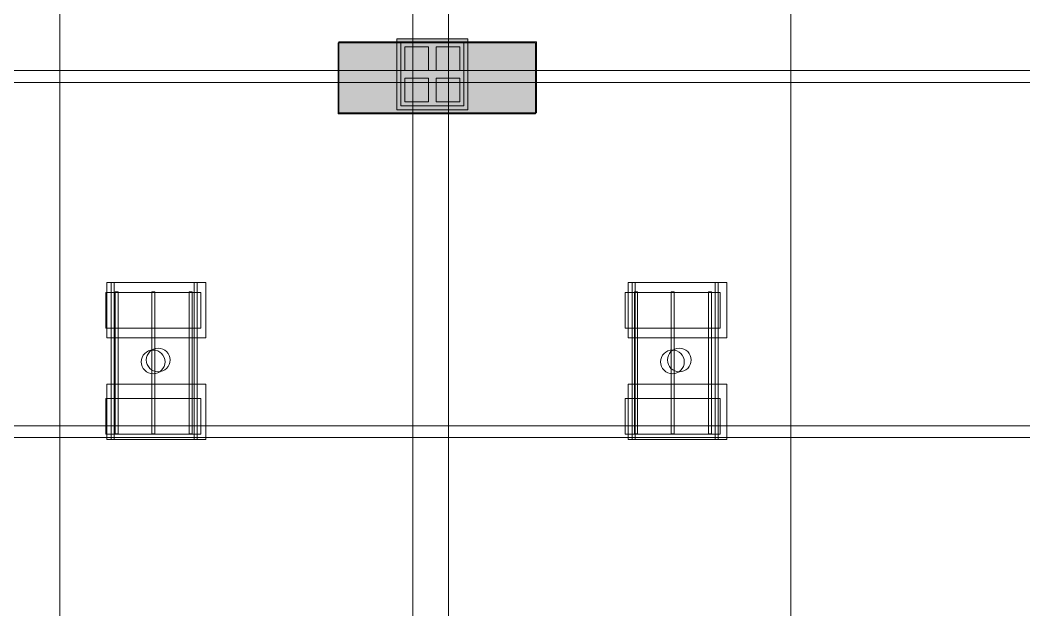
# Model space of a CAD drawing. Header units: inches. Extents: x -10671 to 1761, y -674 to 7170.
# Drawn here: x -2027 to -1519, y 1187 to 1486 of the extents above; entities that cross this region are included whole.
import ezdxf

# ---------------------------------------------------------------- set-up
doc = ezdxf.new("R2010")
doc.units = ezdxf.units.IN
doc.header["$LTSCALE"] = 19.2
doc.header["$MEASUREMENT"] = 0
for name, color, linetype, lineweight, true_color in [('DWG-bldg-utility box', 3, 'Continuous', 18, 0x00ff00), ('PDF', 6, 'Continuous', 5, 0xff00ff), ('Venue-NO HANG ZONE', 7, 'Continuous', 15, 0xdd0000), ('Venue-Rigging Steel-High', 7, 'Continuous', 5, 0x800000), ('Venue-Rigging Steel-Low', 7, 'Continuous', 5, 0x0000dd)]:
    doc.layers.add(name, color=color, linetype=linetype, lineweight=lineweight, true_color=true_color)
for name, color, linetype, lineweight in [('Venue-Ceiling-Lights', 7, 'Continuous', 5), ('Venue-Ceiling-Lights Circuits', 7, 'Continuous', 5), ('Venue-Floor Pockets', 7, 'Continuous', 5)]:
    doc.layers.add(name, color=color, linetype=linetype, lineweight=lineweight)

# ---------------------------------------------------------------- blocks, each defined once
blk = doc.blocks.new('FLOORBOX')
at = {"layer": 'Venue-Floor Pockets', "linetype": 'Continuous', "lineweight": 0, "true_color": 0xaaaaaa}
blk.add_hatch(color=253, dxfattribs=at).paths.add_polyline_path([(-18, 18), (18, 18), (18, -18), (-18, -18)])
at = {"layer": 'Venue-Floor Pockets', "linetype": 'Continuous', "lineweight": 0, "true_color": 0xbbbbbb}
blk.add_hatch(color=9, dxfattribs=at).paths.add_polyline_path([(-16, 16), (16, 16), (16, -16), (-16, -16)])
at = {"layer": 'Venue-Floor Pockets', "linetype": 'Continuous', "lineweight": 0, "true_color": 0xdddddd}
for points in [[(-14, 14), (-2, 14), (-2, 2), (-14, 2)], [(2, 14), (14, 14), (14, 2), (2, 2)], [(-14, -2), (-2, -2), (-2, -14), (-14, -14)], [(2, -2), (14, -2), (14, -14), (2, -14)]]:
    blk.add_hatch(color=254, dxfattribs=at).paths.add_polyline_path(points)
at = {"layer": 'Venue-Floor Pockets', "color": 7, "linetype": 'Continuous', "lineweight": 5, "flags": 128}
for points in [[(-18, 18), (18, 18), (18, -18), (-18, -18)], [(-16, 16), (16, 16), (16, -16), (-16, -16)], [(-14, 14), (-2, 14), (-2, 2), (-14, 2)], [(2, 14), (14, 14), (14, 2), (2, 2)], [(-14, -2), (-2, -2), (-2, -14), (-14, -14)], [(2, -2), (14, -2), (14, -14), (2, -14)]]:
    blk.add_lwpolyline(points, close=True, dxfattribs=at)
blk = doc.blocks.new('Group-2052-1')
at = {"layer": 'PDF'}
for points, invisible_edges in [([(-1965.6, 1312.62, 398), (-1964.59, 1315.95, 398), (-1963.85, 1316.86, 398), (-1965.6, 1312.62, 398)], 13), ([(-1963.85, 1308.37, 398), (-1965.6, 1312.62, 398), (-1963.85, 1316.86, 398), (-1963.85, 1308.37, 398)], 15), ([(-1963.85, 1316.86, 388), (-1964.59, 1315.95, 388), (-1965.6, 1312.62, 388), (-1963.85, 1316.86, 388)], 14), ([(-1963.85, 1316.86, 388), (-1965.6, 1312.62, 388), (-1963.85, 1308.37, 388), (-1963.85, 1316.86, 388)], 15), ([(-1963.85, 1316.86, 398), (-1961.9, 1318.16, 398), (-1960.78, 1318.5, 398), (-1963.85, 1316.86, 398)], 13), ([(-1963.85, 1316.86, 398), (-1960.78, 1318.5, 398), (-1956.27, 1317.6, 398), (-1963.85, 1316.86, 398)], 15), ([(-1960.78, 1318.5, 388), (-1961.9, 1318.16, 388), (-1963.85, 1316.86, 388), (-1960.78, 1318.5, 388)], 14), ([(-1956.27, 1317.6, 388), (-1960.78, 1318.5, 388), (-1963.85, 1316.86, 388), (-1956.27, 1317.6, 388)], 15), ([(-1963.85, 1316.86, 398), (-1962.94, 1317.6, 398), (-1961.9, 1318.16, 398), (-1963.85, 1316.86, 398)], 12), ([(-1961.9, 1318.16, 388), (-1962.94, 1317.6, 388), (-1963.85, 1316.86, 388), (-1961.9, 1318.16, 388)], 12), ([(-1963.85, 1308.37, 398), (-1963.85, 1316.86, 398), (-1956.27, 1317.6, 398), (-1963.85, 1308.37, 398)], 15), ([(-1956.27, 1317.6, 398), (-1956.27, 1307.63, 398), (-1963.85, 1308.37, 398), (-1956.27, 1317.6, 398)], 15), ([(-1956.27, 1307.63, 388), (-1956.27, 1317.6, 388), (-1963.85, 1316.86, 388), (-1956.27, 1307.63, 388)], 15), ([(-1963.85, 1316.86, 388), (-1963.85, 1308.37, 388), (-1956.27, 1307.63, 388), (-1963.85, 1316.86, 388)], 15), ([(-1960.78, 1318.5, 398), (-1959.6, 1318.62, 398), (-1958.43, 1318.5, 398), (-1960.78, 1318.5, 398)], 12), ([(-1958.43, 1318.5, 388), (-1959.6, 1318.62, 388), (-1960.78, 1318.5, 388), (-1958.43, 1318.5, 388)], 12), ([(-1960.78, 1318.5, 398), (-1958.43, 1318.5, 398), (-1956.27, 1317.6, 398), (-1960.78, 1318.5, 398)], 15), ([(-1956.27, 1317.6, 388), (-1958.43, 1318.5, 388), (-1960.78, 1318.5, 388), (-1956.27, 1317.6, 388)], 15), ([(-1958.43, 1318.5, 398), (-1957.31, 1318.16, 398), (-1956.27, 1317.6, 398), (-1958.43, 1318.5, 398)], 12), ([(-1956.27, 1317.6, 388), (-1957.31, 1318.16, 388), (-1958.43, 1318.5, 388), (-1956.27, 1317.6, 388)], 12), ([(-1956.27, 1317.6, 398), (-1955.36, 1316.86, 398), (-1954.62, 1315.95, 398), (-1956.27, 1317.6, 398)], 12), ([(-1956.27, 1317.6, 398), (-1954.62, 1315.95, 398), (-1953.6, 1312.62, 398), (-1956.27, 1317.6, 398)], 15), ([(-1956.27, 1317.6, 398), (-1953.6, 1312.62, 398), (-1956.27, 1307.63, 398), (-1956.27, 1317.6, 398)], 15), ([(-1954.62, 1315.95, 388), (-1955.36, 1316.86, 388), (-1956.27, 1317.6, 388), (-1954.62, 1315.95, 388)], 12), ([(-1953.6, 1312.62, 388), (-1954.62, 1315.95, 388), (-1956.27, 1317.6, 388), (-1953.6, 1312.62, 388)], 15), ([(-1956.27, 1307.63, 388), (-1953.6, 1312.62, 388), (-1956.27, 1317.6, 388), (-1956.27, 1307.63, 388)], 15), ([(-1965.6, 1312.62, 398), (-1965.49, 1313.79, 398), (-1964.59, 1315.95, 398), (-1965.6, 1312.62, 398)], 14), ([(-1964.59, 1315.95, 388), (-1965.49, 1313.79, 388), (-1965.6, 1312.62, 388), (-1964.59, 1315.95, 388)], 13), ([(-1965.15, 1310.32, 398), (-1965.49, 1311.44, 398), (-1965.6, 1312.62, 398), (-1965.15, 1310.32, 398)], 12), ([(-1963.85, 1308.37, 398), (-1965.15, 1310.32, 398), (-1965.6, 1312.62, 398), (-1963.85, 1308.37, 398)], 15), ([(-1965.6, 1312.62, 388), (-1965.49, 1311.44, 388), (-1965.15, 1310.32, 388), (-1965.6, 1312.62, 388)], 12), ([(-1965.6, 1312.62, 388), (-1965.15, 1310.32, 388), (-1963.85, 1308.37, 388), (-1965.6, 1312.62, 388)], 15), ([(-1965.49, 1313.79, 398), (-1965.15, 1314.91, 398), (-1964.59, 1315.95, 398), (-1965.49, 1313.79, 398)], 12), ([(-1964.59, 1315.95, 388), (-1965.15, 1314.91, 388), (-1965.49, 1313.79, 388), (-1964.59, 1315.95, 388)], 12), ([(-1953.6, 1312.62, 398), (-1954.62, 1309.28, 398), (-1956.27, 1307.63, 398), (-1953.6, 1312.62, 398)], 15), ([(-1956.27, 1307.63, 388), (-1954.62, 1309.28, 388), (-1953.6, 1312.62, 388), (-1956.27, 1307.63, 388)], 15), ([(-1954.62, 1315.95, 398), (-1954.06, 1314.91, 398), (-1953.72, 1313.79, 398), (-1954.62, 1315.95, 398)], 12), ([(-1954.62, 1315.95, 398), (-1953.72, 1313.79, 398), (-1953.6, 1312.62, 398), (-1954.62, 1315.95, 398)], 13), ([(-1953.72, 1313.79, 388), (-1954.06, 1314.91, 388), (-1954.62, 1315.95, 388), (-1953.72, 1313.79, 388)], 12), ([(-1953.6, 1312.62, 388), (-1953.72, 1313.79, 388), (-1954.62, 1315.95, 388), (-1953.6, 1312.62, 388)], 14), ([(-1953.6, 1312.62, 398), (-1954.06, 1310.32, 398), (-1954.62, 1309.28, 398), (-1953.6, 1312.62, 398)], 13), ([(-1954.62, 1309.28, 388), (-1954.06, 1310.32, 388), (-1953.6, 1312.62, 388), (-1954.62, 1309.28, 388)], 14), ([(-1953.6, 1312.62, 398), (-1953.72, 1311.44, 398), (-1954.06, 1310.32, 398), (-1953.6, 1312.62, 398)], 12), ([(-1954.06, 1310.32, 388), (-1953.72, 1311.44, 388), (-1953.6, 1312.62, 388), (-1954.06, 1310.32, 388)], 12), ([(-1963.85, 1308.37, 398), (-1964.59, 1309.28, 398), (-1965.15, 1310.32, 398), (-1963.85, 1308.37, 398)], 12), ([(-1965.15, 1310.32, 388), (-1964.59, 1309.28, 388), (-1963.85, 1308.37, 388), (-1965.15, 1310.32, 388)], 12), ([(-1961.9, 1307.07, 398), (-1962.94, 1307.63, 398), (-1963.85, 1308.37, 398), (-1961.9, 1307.07, 398)], 12), ([(-1960.78, 1306.73, 398), (-1961.9, 1307.07, 398), (-1963.85, 1308.37, 398), (-1960.78, 1306.73, 398)], 14), ([(-1956.27, 1307.63, 398), (-1960.78, 1306.73, 398), (-1963.85, 1308.37, 398), (-1956.27, 1307.63, 398)], 15), ([(-1963.85, 1308.37, 388), (-1962.94, 1307.63, 388), (-1961.9, 1307.07, 388), (-1963.85, 1308.37, 388)], 12), ([(-1963.85, 1308.37, 388), (-1961.9, 1307.07, 388), (-1960.78, 1306.73, 388), (-1963.85, 1308.37, 388)], 13), ([(-1963.85, 1308.37, 388), (-1960.78, 1306.73, 388), (-1956.27, 1307.63, 388), (-1963.85, 1308.37, 388)], 15), ([(-1956.27, 1307.63, 398), (-1958.43, 1306.73, 398), (-1960.78, 1306.73, 398), (-1956.27, 1307.63, 398)], 15), ([(-1960.78, 1306.73, 388), (-1958.43, 1306.73, 388), (-1956.27, 1307.63, 388), (-1960.78, 1306.73, 388)], 15), ([(-1958.43, 1306.73, 398), (-1959.6, 1306.62, 398), (-1960.78, 1306.73, 398), (-1958.43, 1306.73, 398)], 12), ([(-1960.78, 1306.73, 388), (-1959.6, 1306.62, 388), (-1958.43, 1306.73, 388), (-1960.78, 1306.73, 388)], 12), ([(-1956.27, 1307.63, 398), (-1957.31, 1307.07, 398), (-1958.43, 1306.73, 398), (-1956.27, 1307.63, 398)], 12), ([(-1958.43, 1306.73, 388), (-1957.31, 1307.07, 388), (-1956.27, 1307.63, 388), (-1958.43, 1306.73, 388)], 12), ([(-1954.62, 1309.28, 398), (-1955.36, 1308.37, 398), (-1956.27, 1307.63, 398), (-1954.62, 1309.28, 398)], 12), ([(-1956.27, 1307.63, 388), (-1955.36, 1308.37, 388), (-1954.62, 1309.28, 388), (-1956.27, 1307.63, 388)], 12)]:
    blk.add_3dface(points, dxfattribs=dict(at, invisible_edges=invisible_edges))
for points in [[(-1964.59, 1315.95, 388), (-1964.59, 1315.95, 398), (-1963.85, 1316.86, 398), (-1963.85, 1316.86, 388)], [(-1963.85, 1316.86, 388), (-1963.85, 1316.86, 398), (-1962.94, 1317.6, 398), (-1962.94, 1317.6, 388)], [(-1962.94, 1317.6, 388), (-1962.94, 1317.6, 398), (-1961.9, 1318.16, 398), (-1961.9, 1318.16, 388)], [(-1961.9, 1318.16, 388), (-1961.9, 1318.16, 398), (-1960.78, 1318.5, 398), (-1960.78, 1318.5, 388)], [(-1960.78, 1318.5, 388), (-1960.78, 1318.5, 398), (-1959.6, 1318.62, 398), (-1959.6, 1318.62, 388)], [(-1959.6, 1318.62, 388), (-1959.6, 1318.62, 398), (-1958.43, 1318.5, 398), (-1958.43, 1318.5, 388)], [(-1958.43, 1318.5, 388), (-1958.43, 1318.5, 398), (-1957.31, 1318.16, 398), (-1957.31, 1318.16, 388)], [(-1957.31, 1318.16, 388), (-1957.31, 1318.16, 398), (-1956.27, 1317.6, 398), (-1956.27, 1317.6, 388)], [(-1956.27, 1317.6, 388), (-1956.27, 1317.6, 398), (-1955.36, 1316.86, 398), (-1955.36, 1316.86, 388)], [(-1955.36, 1316.86, 388), (-1955.36, 1316.86, 398), (-1954.62, 1315.95, 398), (-1954.62, 1315.95, 388)], [(-1965.6, 1312.62, 388), (-1965.6, 1312.62, 398), (-1965.49, 1313.79, 398), (-1965.49, 1313.79, 388)], [(-1965.49, 1311.44, 388), (-1965.49, 1311.44, 398), (-1965.6, 1312.62, 398), (-1965.6, 1312.62, 388)], [(-1965.49, 1313.79, 388), (-1965.49, 1313.79, 398), (-1965.15, 1314.91, 398), (-1965.15, 1314.91, 388)], [(-1965.15, 1310.32, 388), (-1965.15, 1310.32, 398), (-1965.49, 1311.44, 398), (-1965.49, 1311.44, 388)], [(-1965.15, 1314.91, 388), (-1965.15, 1314.91, 398), (-1964.59, 1315.95, 398), (-1964.59, 1315.95, 388)], [(-1954.62, 1315.95, 388), (-1954.62, 1315.95, 398), (-1954.06, 1314.91, 398), (-1954.06, 1314.91, 388)], [(-1954.06, 1314.91, 388), (-1954.06, 1314.91, 398), (-1953.72, 1313.79, 398), (-1953.72, 1313.79, 388)], [(-1953.72, 1311.44, 388), (-1953.72, 1311.44, 398), (-1954.06, 1310.32, 398), (-1954.06, 1310.32, 388)], [(-1953.72, 1313.79, 388), (-1953.72, 1313.79, 398), (-1953.6, 1312.62, 398), (-1953.6, 1312.62, 388)], [(-1953.6, 1312.62, 388), (-1953.6, 1312.62, 398), (-1953.72, 1311.44, 398), (-1953.72, 1311.44, 388)], [(-1964.59, 1309.28, 388), (-1964.59, 1309.28, 398), (-1965.15, 1310.32, 398), (-1965.15, 1310.32, 388)], [(-1963.85, 1308.37, 388), (-1963.85, 1308.37, 398), (-1964.59, 1309.28, 398), (-1964.59, 1309.28, 388)], [(-1962.94, 1307.63, 388), (-1962.94, 1307.63, 398), (-1963.85, 1308.37, 398), (-1963.85, 1308.37, 388)], [(-1961.9, 1307.07, 388), (-1961.9, 1307.07, 398), (-1962.94, 1307.63, 398), (-1962.94, 1307.63, 388)], [(-1960.78, 1306.73, 388), (-1960.78, 1306.73, 398), (-1961.9, 1307.07, 398), (-1961.9, 1307.07, 388)], [(-1959.6, 1306.62, 388), (-1959.6, 1306.62, 398), (-1960.78, 1306.73, 398), (-1960.78, 1306.73, 388)], [(-1958.43, 1306.73, 388), (-1958.43, 1306.73, 398), (-1959.6, 1306.62, 398), (-1959.6, 1306.62, 388)], [(-1957.31, 1307.07, 388), (-1957.31, 1307.07, 398), (-1958.43, 1306.73, 398), (-1958.43, 1306.73, 388)], [(-1956.27, 1307.63, 388), (-1956.27, 1307.63, 398), (-1957.31, 1307.07, 398), (-1957.31, 1307.07, 388)], [(-1955.36, 1308.37, 388), (-1955.36, 1308.37, 398), (-1956.27, 1307.63, 398), (-1956.27, 1307.63, 388)], [(-1954.62, 1309.28, 388), (-1954.62, 1309.28, 398), (-1955.36, 1308.37, 398), (-1955.36, 1308.37, 388)], [(-1954.06, 1310.32, 388), (-1954.06, 1310.32, 398), (-1954.62, 1309.28, 398), (-1954.62, 1309.28, 388)]]:
    blk.add_3dface(points, dxfattribs=at)
blk = doc.blocks.new('Group-2053-1')
at = {"layer": 'PDF'}
for points in [[(-1983.48, 1347.72, 393.91), (-1983.48, 1347.72, 397.91), (-1935.48, 1347.72, 397.91), (-1935.48, 1347.72, 393.91)], [(-1983.48, 1329.72, 393.91), (-1983.48, 1329.72, 397.91), (-1983.48, 1347.72, 397.91), (-1983.48, 1347.72, 393.91)], [(-1935.48, 1347.72, 397.91), (-1983.48, 1347.72, 397.91), (-1983.48, 1329.72, 397.91), (-1935.48, 1329.72, 397.91)], [(-1935.48, 1329.72, 393.91), (-1983.48, 1329.72, 393.91), (-1983.48, 1347.72, 393.91), (-1935.48, 1347.72, 393.91)], [(-1935.48, 1347.72, 393.91), (-1935.48, 1347.72, 397.91), (-1935.48, 1329.72, 397.91), (-1935.48, 1329.72, 393.91)], [(-1935.48, 1329.72, 393.91), (-1935.48, 1329.72, 397.91), (-1983.48, 1329.72, 397.91), (-1983.48, 1329.72, 393.91)]]:
    blk.add_3dface(points, dxfattribs=at)
blk = doc.blocks.new('Group-2054-1')
at = {"layer": 'PDF'}
for points in [[(-1941.37, 1348.11, 397.97), (-1941.37, 1348.11, 398.97), (-1939.87, 1348.11, 398.97), (-1939.87, 1348.11, 397.97)], [(-1941.37, 1276.11, 397.97), (-1941.37, 1276.11, 398.97), (-1941.37, 1348.11, 398.97), (-1941.37, 1348.11, 397.97)], [(-1939.87, 1348.11, 398.97), (-1941.37, 1348.11, 398.97), (-1941.37, 1276.11, 398.97), (-1939.87, 1276.11, 398.97)], [(-1939.87, 1276.11, 397.97), (-1941.37, 1276.11, 397.97), (-1941.37, 1348.11, 397.97), (-1939.87, 1348.11, 397.97)], [(-1939.87, 1348.11, 397.97), (-1939.87, 1348.11, 398.97), (-1939.87, 1276.11, 398.97), (-1939.87, 1276.11, 397.97)], [(-1939.87, 1276.11, 397.97), (-1939.87, 1276.11, 398.97), (-1941.37, 1276.11, 398.97), (-1941.37, 1276.11, 397.97)]]:
    blk.add_3dface(points, dxfattribs=at)
blk = doc.blocks.new('Group-2055-1')
at = {"layer": 'PDF'}
for points in [[(-1960.19, 1348.11, 397.97), (-1960.19, 1348.11, 398.97), (-1958.69, 1348.11, 398.97), (-1958.69, 1348.11, 397.97)], [(-1960.19, 1276.11, 397.97), (-1960.19, 1276.11, 398.97), (-1960.19, 1348.11, 398.97), (-1960.19, 1348.11, 397.97)], [(-1958.69, 1348.11, 398.97), (-1960.19, 1348.11, 398.97), (-1960.19, 1276.11, 398.97), (-1958.69, 1276.11, 398.97)], [(-1958.69, 1276.11, 397.97), (-1960.19, 1276.11, 397.97), (-1960.19, 1348.11, 397.97), (-1958.69, 1348.11, 397.97)], [(-1958.69, 1348.11, 397.97), (-1958.69, 1348.11, 398.97), (-1958.69, 1276.11, 398.97), (-1958.69, 1276.11, 397.97)], [(-1958.69, 1276.11, 397.97), (-1958.69, 1276.11, 398.97), (-1960.19, 1276.11, 398.97), (-1960.19, 1276.11, 397.97)]]:
    blk.add_3dface(points, dxfattribs=at)
blk = doc.blocks.new('Group-2056-1')
at = {"layer": 'PDF'}
for points in [[(-1978.79, 1348.11, 397.97), (-1978.79, 1348.11, 398.97), (-1977.29, 1348.11, 398.97), (-1977.29, 1348.11, 397.97)], [(-1978.79, 1276.11, 397.97), (-1978.79, 1276.11, 398.97), (-1978.79, 1348.11, 398.97), (-1978.79, 1348.11, 397.97)], [(-1977.29, 1348.11, 398.97), (-1978.79, 1348.11, 398.97), (-1978.79, 1276.11, 398.97), (-1977.29, 1276.11, 398.97)], [(-1977.29, 1276.11, 397.97), (-1978.79, 1276.11, 397.97), (-1978.79, 1348.11, 397.97), (-1977.29, 1348.11, 397.97)], [(-1977.29, 1348.11, 397.97), (-1977.29, 1348.11, 398.97), (-1977.29, 1276.11, 398.97), (-1977.29, 1276.11, 397.97)], [(-1977.29, 1276.11, 397.97), (-1977.29, 1276.11, 398.97), (-1978.79, 1276.11, 398.97), (-1978.79, 1276.11, 397.97)]]:
    blk.add_3dface(points, dxfattribs=at)
blk = doc.blocks.new('Group-2057-1')
at = {"layer": 'PDF'}
for points in [[(-1983.48, 1294.09, 393.91), (-1983.48, 1294.09, 397.91), (-1935.48, 1294.09, 397.91), (-1935.48, 1294.09, 393.91)], [(-1983.48, 1276.09, 393.91), (-1983.48, 1276.09, 397.91), (-1983.48, 1294.09, 397.91), (-1983.48, 1294.09, 393.91)], [(-1935.48, 1294.09, 397.91), (-1983.48, 1294.09, 397.91), (-1983.48, 1276.09, 397.91), (-1935.48, 1276.09, 397.91)], [(-1935.48, 1276.09, 393.91), (-1983.48, 1276.09, 393.91), (-1983.48, 1294.09, 393.91), (-1935.48, 1294.09, 393.91)], [(-1935.48, 1294.09, 393.91), (-1935.48, 1294.09, 397.91), (-1935.48, 1276.09, 397.91), (-1935.48, 1276.09, 393.91)], [(-1935.48, 1276.09, 393.91), (-1935.48, 1276.09, 397.91), (-1983.48, 1276.09, 397.91), (-1983.48, 1276.09, 393.91)]]:
    blk.add_3dface(points, dxfattribs=at)
blk = doc.blocks.new('Group-2058-1')
at = {"layer": 'PDF'}
for name in ['Group-2053-1', 'Group-2056-1', 'Group-2055-1', 'Group-2054-1', 'Group-2052-1', 'Group-2057-1']:
    blk.add_blockref(name, (0, 0), dxfattribs=at)
blk = doc.blocks.new('Group-2118-1')
at = {"layer": 'PDF'}
for points, invisible_edges in [([(-1695.52, 1318.5, 388), (-1700.03, 1317.6, 388), (-1702.69, 1312.62, 388), (-1695.52, 1318.5, 388)], 15), ([(-1702.69, 1312.62, 388), (-1692.45, 1308.37, 388), (-1695.52, 1318.5, 388), (-1702.69, 1312.62, 388)], 15), ([(-1702.69, 1312.62, 398), (-1701.68, 1315.95, 398), (-1700.03, 1317.6, 398), (-1702.69, 1312.62, 398)], 15), ([(-1702.69, 1312.62, 398), (-1700.03, 1317.6, 398), (-1692.45, 1316.86, 398), (-1702.69, 1312.62, 398)], 15), ([(-1700.03, 1317.6, 388), (-1701.68, 1315.95, 388), (-1702.69, 1312.62, 388), (-1700.03, 1317.6, 388)], 15), ([(-1692.45, 1316.86, 398), (-1695.52, 1306.73, 398), (-1702.69, 1312.62, 398), (-1692.45, 1316.86, 398)], 15), ([(-1701.68, 1315.95, 398), (-1700.94, 1316.86, 398), (-1700.03, 1317.6, 398), (-1701.68, 1315.95, 398)], 12), ([(-1700.03, 1317.6, 388), (-1700.94, 1316.86, 388), (-1701.68, 1315.95, 388), (-1700.03, 1317.6, 388)], 12), ([(-1700.03, 1317.6, 398), (-1698.99, 1318.16, 398), (-1697.87, 1318.5, 398), (-1700.03, 1317.6, 398)], 12), ([(-1700.03, 1317.6, 398), (-1697.87, 1318.5, 398), (-1695.52, 1318.5, 398), (-1700.03, 1317.6, 398)], 15), ([(-1700.03, 1317.6, 398), (-1695.52, 1318.5, 398), (-1692.45, 1316.86, 398), (-1700.03, 1317.6, 398)], 15), ([(-1697.87, 1318.5, 388), (-1698.99, 1318.16, 388), (-1700.03, 1317.6, 388), (-1697.87, 1318.5, 388)], 12), ([(-1695.52, 1318.5, 388), (-1697.87, 1318.5, 388), (-1700.03, 1317.6, 388), (-1695.52, 1318.5, 388)], 15), ([(-1697.87, 1318.5, 398), (-1696.69, 1318.62, 398), (-1695.52, 1318.5, 398), (-1697.87, 1318.5, 398)], 12), ([(-1695.52, 1318.5, 388), (-1696.69, 1318.62, 388), (-1697.87, 1318.5, 388), (-1695.52, 1318.5, 388)], 12), ([(-1695.52, 1318.5, 398), (-1694.4, 1318.16, 398), (-1692.45, 1316.86, 398), (-1695.52, 1318.5, 398)], 14), ([(-1692.45, 1316.86, 388), (-1694.4, 1318.16, 388), (-1695.52, 1318.5, 388), (-1692.45, 1316.86, 388)], 13), ([(-1690.81, 1313.79, 388), (-1692.45, 1316.86, 388), (-1695.52, 1318.5, 388), (-1690.81, 1313.79, 388)], 15), ([(-1692.45, 1308.37, 388), (-1690.81, 1313.79, 388), (-1695.52, 1318.5, 388), (-1692.45, 1308.37, 388)], 15), ([(-1692.45, 1316.86, 398), (-1690.81, 1311.44, 398), (-1695.52, 1306.73, 398), (-1692.45, 1316.86, 398)], 15), ([(-1694.4, 1318.16, 398), (-1693.36, 1317.6, 398), (-1692.45, 1316.86, 398), (-1694.4, 1318.16, 398)], 12), ([(-1692.45, 1316.86, 388), (-1693.36, 1317.6, 388), (-1694.4, 1318.16, 388), (-1692.45, 1316.86, 388)], 12), ([(-1692.45, 1316.86, 398), (-1691.71, 1315.95, 398), (-1690.81, 1313.79, 398), (-1692.45, 1316.86, 398)], 14), ([(-1692.45, 1316.86, 398), (-1690.81, 1313.79, 398), (-1690.81, 1311.44, 398), (-1692.45, 1316.86, 398)], 15), ([(-1690.81, 1313.79, 388), (-1691.71, 1315.95, 388), (-1692.45, 1316.86, 388), (-1690.81, 1313.79, 388)], 13), ([(-1702.69, 1312.62, 398), (-1702.58, 1313.79, 398), (-1701.68, 1315.95, 398), (-1702.69, 1312.62, 398)], 14), ([(-1701.68, 1315.95, 388), (-1702.58, 1313.79, 388), (-1702.69, 1312.62, 388), (-1701.68, 1315.95, 388)], 13), ([(-1702.24, 1310.32, 398), (-1702.58, 1311.44, 398), (-1702.69, 1312.62, 398), (-1702.24, 1310.32, 398)], 12), ([(-1701.68, 1309.28, 398), (-1702.24, 1310.32, 398), (-1702.69, 1312.62, 398), (-1701.68, 1309.28, 398)], 14), ([(-1700.03, 1307.63, 398), (-1701.68, 1309.28, 398), (-1702.69, 1312.62, 398), (-1700.03, 1307.63, 398)], 15), ([(-1695.52, 1306.73, 398), (-1700.03, 1307.63, 398), (-1702.69, 1312.62, 398), (-1695.52, 1306.73, 398)], 15), ([(-1702.69, 1312.62, 388), (-1702.58, 1311.44, 388), (-1702.24, 1310.32, 388), (-1702.69, 1312.62, 388)], 12), ([(-1702.69, 1312.62, 388), (-1702.24, 1310.32, 388), (-1701.68, 1309.28, 388), (-1702.69, 1312.62, 388)], 13), ([(-1702.69, 1312.62, 388), (-1701.68, 1309.28, 388), (-1700.03, 1307.63, 388), (-1702.69, 1312.62, 388)], 15), ([(-1702.69, 1312.62, 388), (-1700.03, 1307.63, 388), (-1692.45, 1308.37, 388), (-1702.69, 1312.62, 388)], 15), ([(-1702.58, 1313.79, 398), (-1702.24, 1314.91, 398), (-1701.68, 1315.95, 398), (-1702.58, 1313.79, 398)], 12), ([(-1701.68, 1315.95, 388), (-1702.24, 1314.91, 388), (-1702.58, 1313.79, 388), (-1701.68, 1315.95, 388)], 12), ([(-1690.81, 1311.44, 398), (-1692.45, 1308.37, 398), (-1695.52, 1306.73, 398), (-1690.81, 1311.44, 398)], 15), ([(-1692.45, 1308.37, 388), (-1690.81, 1311.44, 388), (-1690.81, 1313.79, 388), (-1692.45, 1308.37, 388)], 15), ([(-1690.81, 1311.44, 398), (-1691.71, 1309.28, 398), (-1692.45, 1308.37, 398), (-1690.81, 1311.44, 398)], 13), ([(-1692.45, 1308.37, 388), (-1691.71, 1309.28, 388), (-1690.81, 1311.44, 388), (-1692.45, 1308.37, 388)], 14), ([(-1691.71, 1315.95, 398), (-1691.15, 1314.91, 398), (-1690.81, 1313.79, 398), (-1691.71, 1315.95, 398)], 12), ([(-1690.81, 1313.79, 388), (-1691.15, 1314.91, 388), (-1691.71, 1315.95, 388), (-1690.81, 1313.79, 388)], 12), ([(-1690.81, 1311.44, 398), (-1691.15, 1310.32, 398), (-1691.71, 1309.28, 398), (-1690.81, 1311.44, 398)], 12), ([(-1691.71, 1309.28, 388), (-1691.15, 1310.32, 388), (-1690.81, 1311.44, 388), (-1691.71, 1309.28, 388)], 12), ([(-1690.81, 1313.79, 398), (-1690.69, 1312.62, 398), (-1690.81, 1311.44, 398), (-1690.81, 1313.79, 398)], 12), ([(-1690.81, 1311.44, 388), (-1690.69, 1312.62, 388), (-1690.81, 1313.79, 388), (-1690.81, 1311.44, 388)], 12), ([(-1700.03, 1307.63, 398), (-1700.94, 1308.37, 398), (-1701.68, 1309.28, 398), (-1700.03, 1307.63, 398)], 12), ([(-1701.68, 1309.28, 388), (-1700.94, 1308.37, 388), (-1700.03, 1307.63, 388), (-1701.68, 1309.28, 388)], 12), ([(-1700.03, 1307.63, 388), (-1695.52, 1306.73, 388), (-1692.45, 1308.37, 388), (-1700.03, 1307.63, 388)], 15), ([(-1697.87, 1306.73, 398), (-1698.99, 1307.07, 398), (-1700.03, 1307.63, 398), (-1697.87, 1306.73, 398)], 12), ([(-1695.52, 1306.73, 398), (-1697.87, 1306.73, 398), (-1700.03, 1307.63, 398), (-1695.52, 1306.73, 398)], 15), ([(-1700.03, 1307.63, 388), (-1698.99, 1307.07, 388), (-1697.87, 1306.73, 388), (-1700.03, 1307.63, 388)], 12), ([(-1700.03, 1307.63, 388), (-1697.87, 1306.73, 388), (-1695.52, 1306.73, 388), (-1700.03, 1307.63, 388)], 15), ([(-1695.52, 1306.73, 398), (-1696.69, 1306.62, 398), (-1697.87, 1306.73, 398), (-1695.52, 1306.73, 398)], 12), ([(-1697.87, 1306.73, 388), (-1696.69, 1306.62, 388), (-1695.52, 1306.73, 388), (-1697.87, 1306.73, 388)], 12), ([(-1692.45, 1308.37, 398), (-1694.4, 1307.07, 398), (-1695.52, 1306.73, 398), (-1692.45, 1308.37, 398)], 13), ([(-1695.52, 1306.73, 388), (-1694.4, 1307.07, 388), (-1692.45, 1308.37, 388), (-1695.52, 1306.73, 388)], 14), ([(-1692.45, 1308.37, 398), (-1693.36, 1307.63, 398), (-1694.4, 1307.07, 398), (-1692.45, 1308.37, 398)], 12), ([(-1694.4, 1307.07, 388), (-1693.36, 1307.63, 388), (-1692.45, 1308.37, 388), (-1694.4, 1307.07, 388)], 12)]:
    blk.add_3dface(points, dxfattribs=dict(at, invisible_edges=invisible_edges))
for points in [[(-1701.68, 1315.95, 388), (-1701.68, 1315.95, 398), (-1700.94, 1316.86, 398), (-1700.94, 1316.86, 388)], [(-1700.94, 1316.86, 388), (-1700.94, 1316.86, 398), (-1700.03, 1317.6, 398), (-1700.03, 1317.6, 388)], [(-1700.03, 1317.6, 388), (-1700.03, 1317.6, 398), (-1698.99, 1318.16, 398), (-1698.99, 1318.16, 388)], [(-1698.99, 1318.16, 388), (-1698.99, 1318.16, 398), (-1697.87, 1318.5, 398), (-1697.87, 1318.5, 388)], [(-1697.87, 1318.5, 388), (-1697.87, 1318.5, 398), (-1696.69, 1318.62, 398), (-1696.69, 1318.62, 388)], [(-1696.69, 1318.62, 388), (-1696.69, 1318.62, 398), (-1695.52, 1318.5, 398), (-1695.52, 1318.5, 388)], [(-1695.52, 1318.5, 388), (-1695.52, 1318.5, 398), (-1694.4, 1318.16, 398), (-1694.4, 1318.16, 388)], [(-1694.4, 1318.16, 388), (-1694.4, 1318.16, 398), (-1693.36, 1317.6, 398), (-1693.36, 1317.6, 388)], [(-1693.36, 1317.6, 388), (-1693.36, 1317.6, 398), (-1692.45, 1316.86, 398), (-1692.45, 1316.86, 388)], [(-1692.45, 1316.86, 388), (-1692.45, 1316.86, 398), (-1691.71, 1315.95, 398), (-1691.71, 1315.95, 388)], [(-1702.69, 1312.62, 388), (-1702.69, 1312.62, 398), (-1702.58, 1313.79, 398), (-1702.58, 1313.79, 388)], [(-1702.58, 1311.44, 388), (-1702.58, 1311.44, 398), (-1702.69, 1312.62, 398), (-1702.69, 1312.62, 388)], [(-1702.58, 1313.79, 388), (-1702.58, 1313.79, 398), (-1702.24, 1314.91, 398), (-1702.24, 1314.91, 388)], [(-1702.24, 1310.32, 388), (-1702.24, 1310.32, 398), (-1702.58, 1311.44, 398), (-1702.58, 1311.44, 388)], [(-1702.24, 1314.91, 388), (-1702.24, 1314.91, 398), (-1701.68, 1315.95, 398), (-1701.68, 1315.95, 388)], [(-1691.71, 1315.95, 388), (-1691.71, 1315.95, 398), (-1691.15, 1314.91, 398), (-1691.15, 1314.91, 388)], [(-1691.15, 1314.91, 388), (-1691.15, 1314.91, 398), (-1690.81, 1313.79, 398), (-1690.81, 1313.79, 388)], [(-1690.81, 1311.44, 388), (-1690.81, 1311.44, 398), (-1691.15, 1310.32, 398), (-1691.15, 1310.32, 388)], [(-1690.81, 1313.79, 388), (-1690.81, 1313.79, 398), (-1690.69, 1312.62, 398), (-1690.69, 1312.62, 388)], [(-1690.69, 1312.62, 388), (-1690.69, 1312.62, 398), (-1690.81, 1311.44, 398), (-1690.81, 1311.44, 388)], [(-1701.68, 1309.28, 388), (-1701.68, 1309.28, 398), (-1702.24, 1310.32, 398), (-1702.24, 1310.32, 388)], [(-1700.94, 1308.37, 388), (-1700.94, 1308.37, 398), (-1701.68, 1309.28, 398), (-1701.68, 1309.28, 388)], [(-1700.03, 1307.63, 388), (-1700.03, 1307.63, 398), (-1700.94, 1308.37, 398), (-1700.94, 1308.37, 388)], [(-1698.99, 1307.07, 388), (-1698.99, 1307.07, 398), (-1700.03, 1307.63, 398), (-1700.03, 1307.63, 388)], [(-1697.87, 1306.73, 388), (-1697.87, 1306.73, 398), (-1698.99, 1307.07, 398), (-1698.99, 1307.07, 388)], [(-1696.69, 1306.62, 388), (-1696.69, 1306.62, 398), (-1697.87, 1306.73, 398), (-1697.87, 1306.73, 388)], [(-1695.52, 1306.73, 388), (-1695.52, 1306.73, 398), (-1696.69, 1306.62, 398), (-1696.69, 1306.62, 388)], [(-1694.4, 1307.07, 388), (-1694.4, 1307.07, 398), (-1695.52, 1306.73, 398), (-1695.52, 1306.73, 388)], [(-1693.36, 1307.63, 388), (-1693.36, 1307.63, 398), (-1694.4, 1307.07, 398), (-1694.4, 1307.07, 388)], [(-1692.45, 1308.37, 388), (-1692.45, 1308.37, 398), (-1693.36, 1307.63, 398), (-1693.36, 1307.63, 388)], [(-1691.71, 1309.28, 388), (-1691.71, 1309.28, 398), (-1692.45, 1308.37, 398), (-1692.45, 1308.37, 388)], [(-1691.15, 1310.32, 388), (-1691.15, 1310.32, 398), (-1691.71, 1309.28, 398), (-1691.71, 1309.28, 388)]]:
    blk.add_3dface(points, dxfattribs=at)
blk = doc.blocks.new('Group-2119-1')
at = {"layer": 'PDF'}
for points in [[(-1720.57, 1347.72, 393.91), (-1720.57, 1347.72, 397.91), (-1672.57, 1347.72, 397.91), (-1672.57, 1347.72, 393.91)], [(-1720.57, 1329.72, 393.91), (-1720.57, 1329.72, 397.91), (-1720.57, 1347.72, 397.91), (-1720.57, 1347.72, 393.91)], [(-1672.57, 1347.72, 397.91), (-1720.57, 1347.72, 397.91), (-1720.57, 1329.72, 397.91), (-1672.57, 1329.72, 397.91)], [(-1672.57, 1329.72, 393.91), (-1720.57, 1329.72, 393.91), (-1720.57, 1347.72, 393.91), (-1672.57, 1347.72, 393.91)], [(-1672.57, 1347.72, 393.91), (-1672.57, 1347.72, 397.91), (-1672.57, 1329.72, 397.91), (-1672.57, 1329.72, 393.91)], [(-1672.57, 1329.72, 393.91), (-1672.57, 1329.72, 397.91), (-1720.57, 1329.72, 397.91), (-1720.57, 1329.72, 393.91)]]:
    blk.add_3dface(points, dxfattribs=at)
blk = doc.blocks.new('Group-2120-1')
at = {"layer": 'PDF'}
for points in [[(-1678.46, 1348.11, 397.97), (-1678.46, 1348.11, 398.97), (-1676.96, 1348.11, 398.97), (-1676.96, 1348.11, 397.97)], [(-1678.46, 1276.11, 397.97), (-1678.46, 1276.11, 398.97), (-1678.46, 1348.11, 398.97), (-1678.46, 1348.11, 397.97)], [(-1676.96, 1348.11, 398.97), (-1678.46, 1348.11, 398.97), (-1678.46, 1276.11, 398.97), (-1676.96, 1276.11, 398.97)], [(-1676.96, 1276.11, 397.97), (-1678.46, 1276.11, 397.97), (-1678.46, 1348.11, 397.97), (-1676.96, 1348.11, 397.97)], [(-1676.96, 1348.11, 397.97), (-1676.96, 1348.11, 398.97), (-1676.96, 1276.11, 398.97), (-1676.96, 1276.11, 397.97)], [(-1676.96, 1276.11, 397.97), (-1676.96, 1276.11, 398.97), (-1678.46, 1276.11, 398.97), (-1678.46, 1276.11, 397.97)]]:
    blk.add_3dface(points, dxfattribs=at)
blk = doc.blocks.new('Group-2121-1')
at = {"layer": 'PDF'}
for points in [[(-1697.28, 1348.11, 397.97), (-1697.28, 1348.11, 398.97), (-1695.78, 1348.11, 398.97), (-1695.78, 1348.11, 397.97)], [(-1697.28, 1276.11, 397.97), (-1697.28, 1276.11, 398.97), (-1697.28, 1348.11, 398.97), (-1697.28, 1348.11, 397.97)], [(-1695.78, 1348.11, 398.97), (-1697.28, 1348.11, 398.97), (-1697.28, 1276.11, 398.97), (-1695.78, 1276.11, 398.97)], [(-1695.78, 1276.11, 397.97), (-1697.28, 1276.11, 397.97), (-1697.28, 1348.11, 397.97), (-1695.78, 1348.11, 397.97)], [(-1695.78, 1348.11, 397.97), (-1695.78, 1348.11, 398.97), (-1695.78, 1276.11, 398.97), (-1695.78, 1276.11, 397.97)], [(-1695.78, 1276.11, 397.97), (-1695.78, 1276.11, 398.97), (-1697.28, 1276.11, 398.97), (-1697.28, 1276.11, 397.97)]]:
    blk.add_3dface(points, dxfattribs=at)
blk = doc.blocks.new('Group-2122-1')
at = {"layer": 'PDF'}
for points in [[(-1715.88, 1348.11, 397.97), (-1715.88, 1348.11, 398.97), (-1714.38, 1348.11, 398.97), (-1714.38, 1348.11, 397.97)], [(-1715.88, 1276.11, 397.97), (-1715.88, 1276.11, 398.97), (-1715.88, 1348.11, 398.97), (-1715.88, 1348.11, 397.97)], [(-1714.38, 1348.11, 398.97), (-1715.88, 1348.11, 398.97), (-1715.88, 1276.11, 398.97), (-1714.38, 1276.11, 398.97)], [(-1714.38, 1276.11, 397.97), (-1715.88, 1276.11, 397.97), (-1715.88, 1348.11, 397.97), (-1714.38, 1348.11, 397.97)], [(-1714.38, 1348.11, 397.97), (-1714.38, 1348.11, 398.97), (-1714.38, 1276.11, 398.97), (-1714.38, 1276.11, 397.97)], [(-1714.38, 1276.11, 397.97), (-1714.38, 1276.11, 398.97), (-1715.88, 1276.11, 398.97), (-1715.88, 1276.11, 397.97)]]:
    blk.add_3dface(points, dxfattribs=at)
blk = doc.blocks.new('Group-2123-1')
at = {"layer": 'PDF'}
for points in [[(-1720.57, 1294.09, 393.91), (-1720.57, 1294.09, 397.91), (-1672.57, 1294.09, 397.91), (-1672.57, 1294.09, 393.91)], [(-1720.57, 1276.09, 393.91), (-1720.57, 1276.09, 397.91), (-1720.57, 1294.09, 397.91), (-1720.57, 1294.09, 393.91)], [(-1672.57, 1294.09, 397.91), (-1720.57, 1294.09, 397.91), (-1720.57, 1276.09, 397.91), (-1672.57, 1276.09, 397.91)], [(-1672.57, 1276.09, 393.91), (-1720.57, 1276.09, 393.91), (-1720.57, 1294.09, 393.91), (-1672.57, 1294.09, 393.91)], [(-1672.57, 1294.09, 393.91), (-1672.57, 1294.09, 397.91), (-1672.57, 1276.09, 397.91), (-1672.57, 1276.09, 393.91)], [(-1672.57, 1276.09, 393.91), (-1672.57, 1276.09, 397.91), (-1720.57, 1276.09, 397.91), (-1720.57, 1276.09, 393.91)]]:
    blk.add_3dface(points, dxfattribs=at)
blk = doc.blocks.new('Group-2124-1')
at = {"layer": 'PDF'}
for name in ['Group-2119-1', 'Group-2122-1', 'Group-2121-1', 'Group-2120-1', 'Group-2118-1', 'Group-2123-1']:
    blk.add_blockref(name, (0, 0), dxfattribs=at)
blk = doc.blocks.new('Group-2819-1')
at = {"layer": 'Venue-Ceiling-Lights', "color": 7, "linetype": 'Continuous', "lineweight": 5, "flags": 128}
for points in [[(-1982.98, 1352.87), (-1932.98, 1352.87), (-1932.98, 1324.87), (-1982.98, 1324.87)], [(-1980.92, 1352.87), (-1979.42, 1352.87), (-1979.42, 1273.28), (-1980.92, 1273.28)], [(-1938.83, 1352.87), (-1937.33, 1352.87), (-1937.33, 1273.28), (-1938.83, 1273.28)], [(-1982.98, 1301.28), (-1932.98, 1301.28), (-1932.98, 1273.28), (-1982.98, 1273.28)]]:
    blk.add_lwpolyline(points, close=True, dxfattribs=at)
at = {"layer": 'Venue-Ceiling-Lights', "color": 7, "linetype": 'Continuous', "lineweight": 5}
blk.add_circle((-1957.06, 1313.58), 6, dxfattribs=at)
blk = doc.blocks.new('Group-2820-1')
at = {"layer": 'Venue-Ceiling-Lights', "color": 7, "linetype": 'Continuous', "lineweight": 5, "flags": 128}
for points in [[(-1719.15, 1352.87), (-1669.15, 1352.87), (-1669.15, 1324.87), (-1719.15, 1324.87)], [(-1717.09, 1352.87), (-1715.59, 1352.87), (-1715.59, 1273.28), (-1717.09, 1273.28)], [(-1675, 1352.87), (-1673.5, 1352.87), (-1673.5, 1273.28), (-1675, 1273.28)], [(-1719.15, 1301.28), (-1669.15, 1301.28), (-1669.15, 1273.28), (-1719.15, 1273.28)]]:
    blk.add_lwpolyline(points, close=True, dxfattribs=at)
at = {"layer": 'Venue-Ceiling-Lights', "color": 7, "linetype": 'Continuous', "lineweight": 5}
blk.add_circle((-1693.23, 1313.58), 6, dxfattribs=at)

msp = doc.modelspace()

# ---------------------------------------------------------------- hatches: boundary and pattern name
at = {"layer": 'Venue-NO HANG ZONE', "linetype": 'Continuous', "lineweight": 0}
msp.add_hatch(color=7, dxfattribs=at).paths.add_polyline_path([(-1865.99, 1438.25), (-1865.99, 1474.25), (-1765.99, 1474.25), (-1765.99, 1438.25)])

# ---------------------------------------------------------------- linework, layer by layer
at = {"layer": 'Venue-Ceiling-Lights Circuits', "color": 7, "linetype": 'Continuous', "lineweight": 5, "flags": 128}
msp.add_lwpolyline([(-2006.78, 962.8), (-2006.78, 1868.8), (-1636.78, 1868.8), (-1636.78, 962.8)], close=True, dxfattribs=at)
at = {"layer": 'Venue-NO HANG ZONE', "flags": 128}
msp.add_lwpolyline([(-1865.99, 1438.25), (-1865.99, 1474.25), (-1765.99, 1474.25), (-1765.99, 1438.25)], close=True, dxfattribs=at)
at = {"layer": 'Venue-NO HANG ZONE'}
for points in [[(-1865.53, 1438.8, 1), (-1865.53, 1474.8, 1), (-1765.53, 1474.8, 1), (-1765.53, 1438.8, 1)], [(-1865.53, 1438.8), (-1865.53, 1474.8), (-1765.53, 1474.8), (-1765.53, 1438.8)], [(-1865.53, 1474.8), (-1865.53, 1474.8, 1), (-1765.53, 1474.8, 1), (-1765.53, 1474.8)], [(-1865.53, 1438.8), (-1865.53, 1438.8, 1), (-1865.53, 1474.8, 1), (-1865.53, 1474.8)], [(-1765.53, 1474.8), (-1765.53, 1474.8, 1), (-1765.53, 1438.8, 1), (-1765.53, 1438.8)], [(-1765.53, 1438.8), (-1765.53, 1438.8, 1), (-1865.53, 1438.8, 1), (-1865.53, 1438.8)]]:
    msp.add_3dface(points, dxfattribs=at)
at = {"layer": 'Venue-Rigging Steel-High'}
for p, q in [((-2534.99, 1460.23), (-15.65, 1460.23)), ((-2534.99, 1454.23), (-15.65, 1454.23)), ((-2534.99, 1280.26), (-15.65, 1280.26)), ((-2534.99, 1274.26), (-15.65, 1274.26))]:
    msp.add_line(p, q, dxfattribs=at)
at = {"layer": 'Venue-Rigging Steel-Low'}
for p, q in [((-1828.06, 33.26), (-1828.06, 2523.04)), ((-1810.06, 33.26), (-1810.06, 2523.04))]:
    msp.add_line(p, q, dxfattribs=at)

# ---------------------------------------------------------------- block references
at = {"layer": 'DWG-bldg-utility box', "rotation": 90}
msp.add_blockref('FLOORBOX', (-1818.26, 1458.29), dxfattribs=at)
at = {"layer": 'PDF'}
for name in ['Group-2058-1', 'Group-2124-1']:
    msp.add_blockref(name, (0, 0), dxfattribs=at)
at = {"layer": 'Venue-Ceiling-Lights', "color": 7}
for name in ['Group-2819-1', 'Group-2820-1']:
    msp.add_blockref(name, (0, 0), dxfattribs=at)

doc.saveas('drawing.dxf')
